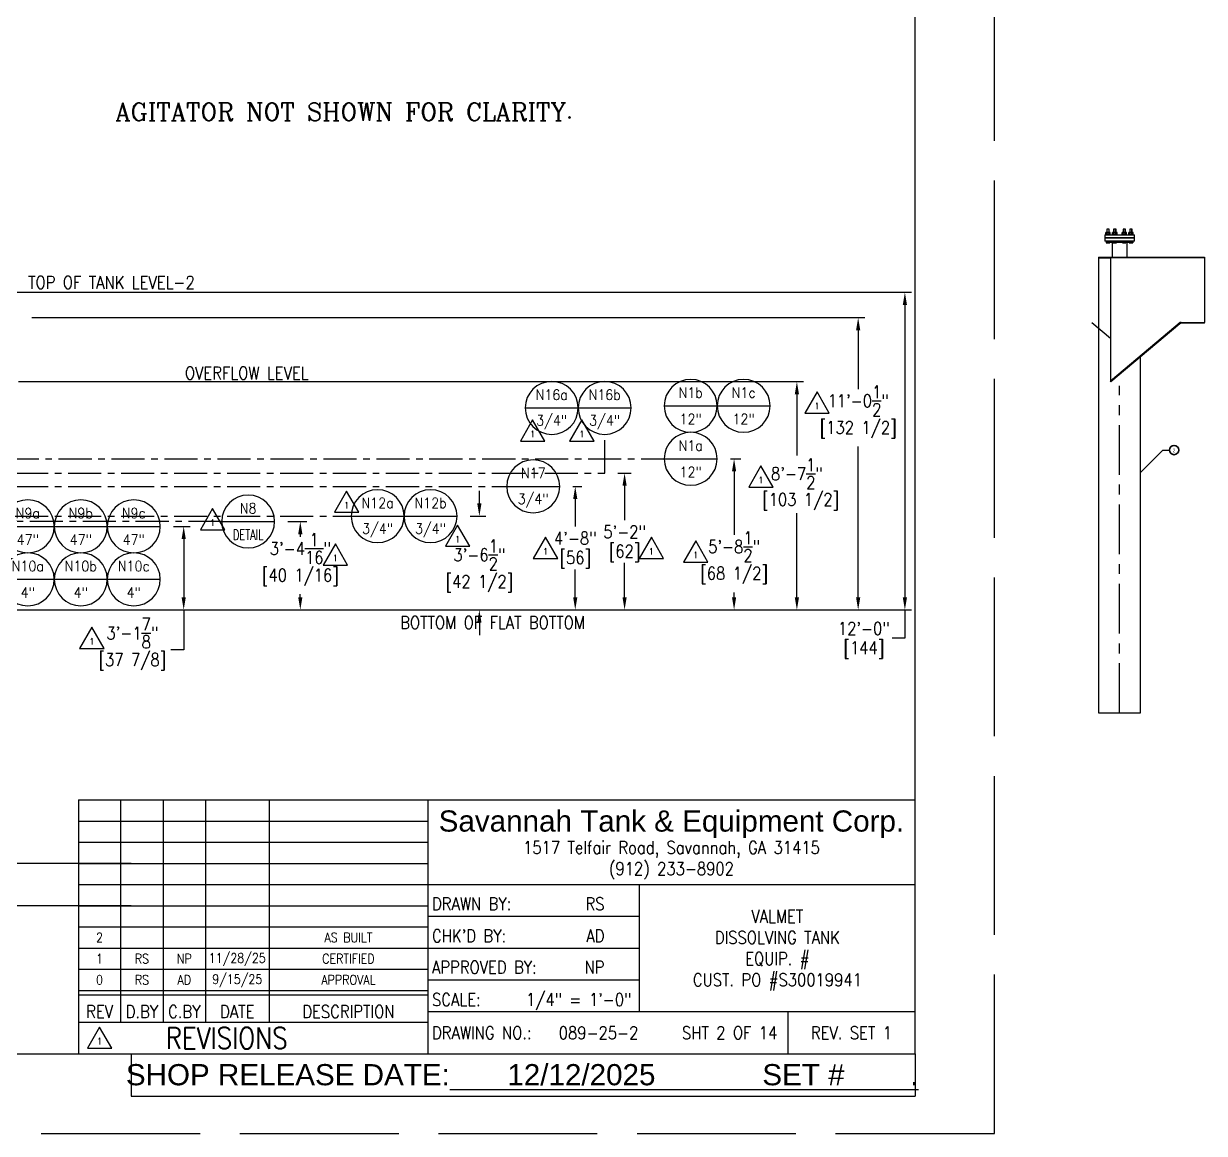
# Model space of a CAD drawing. Extents: x -1889 to 6398, y -470 to 1122.
# Drawn here: x 676 to 1211, y 36 to 539 of the extents above; entities that cross this region are included whole.
import ezdxf
from ezdxf.enums import TextEntityAlignment as Align

# ---------------------------------------------------------------- set-up
doc = ezdxf.new("R2010")
doc.units = 0
doc.header["$LTSCALE"] = 12
doc.header["$MEASUREMENT"] = 0
doc.header["$PDMODE"] = 33
doc.header["$PDSIZE"] = -0.5
doc.linetypes.add('AM_ISO02W050', pattern=[7.5, 6, -1.5])
doc.linetypes.add('CENTER', pattern=[2, 1.25, -0.25, 0.25, -0.25])
doc.layers.get('0').update_dxf_attribs({"linetype": 'CONTINUOUS'})
doc.layers.get('Defpoints').update_dxf_attribs({"linetype": 'CONTINUOUS'})
for name, color, linetype, lineweight in [('AM_0', 7, 'CONTINUOUS', 30), ('AM_5', 92, 'CONTINUOUS', 25), ('AM_6', 140, 'CONTINUOUS', 35), ('AM_7', 142, 'CENTER', 25)]:
    doc.layers.add(name, color=color, linetype=linetype, lineweight=lineweight)
for name, color, linetype in [('CENTER', 6, 'CENTER'), ('COVER', 3, 'CONTINUOUS'), ('DIM', 1, 'CONTINUOUS'), ('SHOP TAG', 11, 'CONTINUOUS'), ('TEXT', 4, 'CONTINUOUS')]:
    doc.layers.add(name, color=color, linetype=linetype)
doc.styles.add('ROMANC', font='romanc', dxfattribs={"height": 0.15})
doc.styles.add('ROMANS', font='ROMANS.shx', dxfattribs={"width": 0.85, "height": 5.76})
doc.styles.add('SLDTEXTSTYLE1', font='ISOCP', dxfattribs={"width": 0.96})
doc.styles.get("Standard").update_dxf_attribs({"font": 'sanss___.ttf'})
doc.dimstyles.new('SLDDIMSTYLE11', dxfattribs={"dimtxt": 0.18, "dimasz": 1.56, "dimexe": 0, "dimexo": 0.0625, "dimgap": 0, "dimtad": 0, "dimtih": 1, "dimtoh": 1, "dimdec": 0, "dimrnd": 1e-09, "dimzin": 0, "dimdsep": 46, "dimlunit": 5, "dimtxsty": 'Standard', "dimsah": 1, "dimcen": 0.09, "dimadec": 0, "dimazin": 0, "dimtfac": 1.56, "dimtdec": 0, "dimtofl": 0, "dimtmove": 0, "dimatfit": 3, "dimfxl": 1, "dimfrac": 2, "dimtolj": 1, "dimtzin": 0, "dimarcsym": 0})
doc.dimstyles.get("Standard").update_dxf_attribs({"dimtxt": 0.18, "dimasz": 0.18, "dimexe": 0.18, "dimexo": 0.0625, "dimgap": 0.09, "dimtad": 0, "dimtih": 1, "dimtoh": 1, "dimdec": 4, "dimzin": 0, "dimdsep": 46, "dimtxsty": 'Standard', "dimcen": 0.09, "dimadec": 0, "dimazin": 0, "dimtfac": 1, "dimtdec": 4, "dimtofl": 0, "dimtmove": 0, "dimatfit": 3, "dimfxl": 1, "dimtolj": 1, "dimtzin": 0, "dimarcsym": 0})

# ---------------------------------------------------------------- blocks, each defined once
blk = doc.blocks.new('*D195')
at = {"layer": 'Defpoints', "color": 0, "transparency": 16777216}
for p in [(667.65, 376.8), (1026.46, 376.8), (511.93, 273.3)]:
    blk.add_point(p, dxfattribs=at)
at = {"layer": 'DIM', "color": 0, "lineweight": -2, "transparency": 16777216}
for p, q in [((673.65, 376.8), (1029.46, 376.8)), ((1026.46, 371.04), (1026.46, 343.27)), ((1026.46, 279.06), (1026.46, 317.21)), ((517.93, 273.3), (1029.46, 273.3))]:
    blk.add_line(p, q, dxfattribs=at)
at = {"layer": 'DIM', "color": 0, "transparency": 16777216}
for points in [[(1025.5, 371.04), (1027.42, 371.04), (1026.46, 376.8)], [(1025.5, 279.06), (1027.42, 279.06), (1026.46, 273.3)]]:
    blk.add_solid(points, dxfattribs=at)
at = {"layer": 'DIM', "color": 0, "transparency": 16777216, "insert": (1026.46, 330.24), "char_height": 5.76, "attachment_point": 5, "style": 'ROMANS'}
blk.add_mtext('\\A1;8\'-7{\\H1x;\\S1/2;}"\\P [103 1/2]', dxfattribs=at)
blk = doc.blocks.new('*D196')
at = {"layer": 'Defpoints', "color": 0, "transparency": 16777216}
for p in [(737.92, 311.16), (511.93, 273.3), (748.56, 273.3)]:
    blk.add_point(p, dxfattribs=at)
at = {"layer": 'DIM', "color": 0, "lineweight": -2, "transparency": 16777216}
for p, q in [((743.92, 311.16), (751.56, 311.16)), ((748.56, 305.4), (748.56, 279.06)), ((517.93, 273.3), (751.56, 273.3)), ((748.56, 273.3), (748.56, 255.13)), ((748.56, 255.13), (742.8, 255.13))]:
    blk.add_line(p, q, dxfattribs=at)
at = {"layer": 'DIM', "color": 0, "transparency": 16777216}
for points in [[(747.6, 305.4), (749.52, 305.4), (748.56, 311.16)], [(747.6, 279.06), (749.52, 279.06), (748.56, 273.3)]]:
    blk.add_solid(points, dxfattribs=at)
at = {"layer": 'DIM', "color": 0, "transparency": 16777216, "char_height": 5.76, "attachment_point": 5, "style": 'ROMANS'}
for s, insert in [('\\A1;3\'-1{\\H1x;\\S7/8;}"', (725.29, 262.81)), ('\\A1;[37 7/8]', (725.29, 249.78))]:
    blk.add_mtext(s, dxfattribs=dict(at, insert=insert))
blk = doc.blocks.new('*D197')
at = {"layer": 'Defpoints', "color": 0, "transparency": 16777216}
for p in [(872.44, 315.8), (511.93, 273.3), (882.56, 273.3)]:
    blk.add_point(p, dxfattribs=at)
at = {"layer": 'DIM', "color": 0, "lineweight": -2, "transparency": 16777216}
for p, q in [((882.56, 321.56), (882.56, 327.32)), ((878.44, 315.8), (885.56, 315.8)), ((517.93, 273.3), (885.56, 273.3)), ((882.56, 267.54), (882.56, 261.78))]:
    blk.add_line(p, q, dxfattribs=at)
at = {"layer": 'DIM', "color": 0, "transparency": 16777216}
for points in [[(881.6, 321.56), (883.52, 321.56), (882.56, 315.8)], [(881.6, 267.54), (883.52, 267.54), (882.56, 273.3)]]:
    blk.add_solid(points, dxfattribs=at)
at = {"layer": 'DIM', "color": 0, "transparency": 16777216, "char_height": 5.76, "attachment_point": 5, "style": 'ROMANS'}
for s, insert in [('\\A1;3\'-6{\\H1x;\\S1/2;}"', (882.56, 298.23)), ('\\A1;[42 1/2]', (882.56, 285.2))]:
    blk.add_mtext(s, dxfattribs=dict(at, insert=insert))
blk = doc.blocks.new('*D198')
at = {"layer": 'Defpoints', "color": 0, "transparency": 16777216}
for p in [(918.96, 329.3), (926.01, 329.3), (511.93, 273.3)]:
    blk.add_point(p, dxfattribs=at)
at = {"layer": 'DIM', "color": 0, "lineweight": -2, "transparency": 16777216}
for p, q in [((924.96, 329.3), (929.01, 329.3)), ((926.01, 323.54), (926.01, 311.13)), ((926.01, 279.06), (926.01, 291.65)), ((517.93, 273.3), (929.01, 273.3))]:
    blk.add_line(p, q, dxfattribs=at)
at = {"layer": 'DIM', "color": 0, "transparency": 16777216}
for points in [[(925.05, 323.54), (926.97, 323.54), (926.01, 329.3)], [(925.05, 279.06), (926.97, 279.06), (926.01, 273.3)]]:
    blk.add_solid(points, dxfattribs=at)
at = {"layer": 'DIM', "color": 0, "transparency": 16777216, "char_height": 5.76, "attachment_point": 5, "style": 'ROMANS'}
for s, insert in [('\\A1;4\'-8"', (926.01, 305.78)), ('\\A1;[56]', (926.01, 296.04))]:
    blk.add_mtext(s, dxfattribs=dict(at, insert=insert))
blk = doc.blocks.new('*D199')
at = {"layer": 'Defpoints', "color": 0, "transparency": 16777216}
for p in [(990.32, 341.8), (511.93, 273.3), (997.99, 273.3)]:
    blk.add_point(p, dxfattribs=at)
at = {"layer": 'DIM', "color": 0, "lineweight": -2, "transparency": 16777216}
for p, q in [((996.32, 341.8), (1000.99, 341.8)), ((997.99, 336.04), (997.99, 307.31)), ((997.99, 279.06), (997.99, 281.25)), ((517.93, 273.3), (1000.99, 273.3))]:
    blk.add_line(p, q, dxfattribs=at)
at = {"layer": 'DIM', "color": 0, "transparency": 16777216}
for points in [[(997.03, 336.04), (998.95, 336.04), (997.99, 341.8)], [(997.03, 279.06), (998.95, 279.06), (997.99, 273.3)]]:
    blk.add_solid(points, dxfattribs=at)
at = {"layer": 'DIM', "color": 0, "transparency": 16777216, "char_height": 5.76, "attachment_point": 5, "style": 'ROMANS'}
for s, insert in [('\\A1;5\'-8{\\H1x;\\S1/2;}"', (997.99, 301.96)), ('\\A1;[68 1/2]', (997.99, 288.93))]:
    blk.add_mtext(s, dxfattribs=dict(at, insert=insert))
blk = doc.blocks.new('*D201')
at = {"layer": 'Defpoints', "color": 0, "transparency": 16777216}
for p in [(673.78, 405.8), (511.93, 273.3), (1054.23, 273.3)]:
    blk.add_point(p, dxfattribs=at)
at = {"layer": 'DIM', "color": 0, "lineweight": -2, "transparency": 16777216}
for p, q in [((679.78, 405.8), (1057.23, 405.8)), ((1054.23, 400.04), (1054.23, 373.4)), ((1054.23, 279.06), (1054.23, 347.35)), ((517.93, 273.3), (1057.23, 273.3))]:
    blk.add_line(p, q, dxfattribs=at)
at = {"layer": 'DIM', "color": 0, "transparency": 16777216}
for points in [[(1053.27, 400.04), (1055.19, 400.04), (1054.23, 405.8)], [(1053.27, 279.06), (1055.19, 279.06), (1054.23, 273.3)]]:
    blk.add_solid(points, dxfattribs=at)
at = {"layer": 'DIM', "color": 0, "transparency": 16777216, "char_height": 5.76, "attachment_point": 5, "style": 'ROMANS'}
for s, insert in [('\\A1;11\'-0{\\H1x;\\S1/2;}"', (1054.23, 368.06)), ('\\A1;[132 1/2]', (1054.23, 355.03))]:
    blk.add_mtext(s, dxfattribs=dict(at, insert=insert))
blk = doc.blocks.new('Nozzle Callout')
blk.add_line((0.25, 0), (-0.25, 0))
blk.add_circle((0, 0), 0.25)
at = {"style": 'ROMANS', "width": 0.9}
for tag, p in [('NZ-ID', (0, 0.125)), ('NZ-SZ', (0, -0.125))]:
    blk.add_attdef(tag, text='', height=0.0975, dxfattribs=at).set_placement(p, align=Align.MIDDLE)
blk = doc.blocks.new('*D205')
at = {"layer": 'Defpoints', "color": 0, "transparency": 16777216}
for p in [(504.93, 417.3), (1075.4, 417.3), (511.93, 273.3)]:
    blk.add_point(p, dxfattribs=at)
at = {"layer": 'DIM', "color": 0, "lineweight": -2, "transparency": 16777216}
for p, q in [((510.93, 417.3), (1078.4, 417.3)), ((1075.4, 411.54), (1075.4, 279.06)), ((517.93, 273.3), (1078.4, 273.3)), ((1075.4, 273.3), (1075.4, 260.5)), ((1075.4, 260.5), (1069.64, 260.5))]:
    blk.add_line(p, q, dxfattribs=at)
at = {"layer": 'DIM', "color": 0, "transparency": 16777216}
for points in [[(1074.44, 411.54), (1076.36, 411.54), (1075.4, 417.3)], [(1074.44, 279.06), (1076.36, 279.06), (1075.4, 273.3)]]:
    blk.add_solid(points, dxfattribs=at)
at = {"layer": 'DIM', "color": 0, "transparency": 16777216, "char_height": 5.76, "attachment_point": 5, "style": 'ROMANS'}
for s, insert in [('\\A1;12\'-0"', (1056.79, 264.89)), ('\\A1;[144]', (1056.79, 255.15))]:
    blk.add_mtext(s, dxfattribs=dict(at, insert=insert))
blk = doc.blocks.new('*D237')
at = {"layer": 'Defpoints', "color": 0, "transparency": 16777216}
for p in [(789.78, 313.36), (384.93, 273.3), (801.41, 273.3)]:
    blk.add_point(p, dxfattribs=at)
at = {"layer": 'DIM', "color": 0, "lineweight": -2, "transparency": 16777216}
for p, q in [((795.78, 313.36), (804.41, 313.36)), ((801.41, 307.6), (801.41, 306.45)), ((801.41, 279.06), (801.41, 280.39)), ((390.93, 273.3), (804.41, 273.3))]:
    blk.add_line(p, q, dxfattribs=at)
at = {"layer": 'DIM', "color": 0, "transparency": 16777216}
for points in [[(800.45, 307.6), (802.37, 307.6), (801.41, 313.36)], [(800.45, 279.06), (802.37, 279.06), (801.41, 273.3)]]:
    blk.add_solid(points, dxfattribs=at)
at = {"layer": 'DIM', "color": 0, "transparency": 16777216, "char_height": 5.76, "attachment_point": 5, "style": 'ROMANS'}
for s, insert in [('\\A1;3\'-4{\\H1x;\\S1/16;}"', (801.41, 301.1)), ('\\A1;[40 1/16]', (801.41, 288.07))]:
    blk.add_mtext(s, dxfattribs=dict(at, insert=insert))
blk = doc.blocks.new('SW_NOTE_0_30')
at = {"layer": 'AM_6', "color": 0}
blk.add_circle((2.11, 0), 2.11, dxfattribs=at)
at = {"layer": 'AM_6', "color": 0, "insert": (2.11, 0.66), "char_height": 1.63, "attachment_point": 2, "style": 'SLDTEXTSTYLE1'}
blk.add_mtext('2', dxfattribs=at)
blk = doc.blocks.new('*D291')
at = {"layer": 'Defpoints', "color": 0, "transparency": 16777216}
for p in [(939.34, 335.3), (511.93, 273.3), (948.37, 273.3)]:
    blk.add_point(p, dxfattribs=at)
at = {"layer": 'DIM', "color": 0, "lineweight": -2, "transparency": 16777216}
for p, q in [((945.34, 335.3), (951.37, 335.3)), ((948.37, 329.54), (948.37, 314.03)), ((948.37, 279.06), (948.37, 294.56)), ((517.93, 273.3), (951.37, 273.3))]:
    blk.add_line(p, q, dxfattribs=at)
at = {"layer": 'DIM', "color": 0, "transparency": 16777216}
for points in [[(947.41, 329.54), (949.33, 329.54), (948.37, 335.3)], [(947.41, 279.06), (949.33, 279.06), (948.37, 273.3)]]:
    blk.add_solid(points, dxfattribs=at)
at = {"layer": 'DIM', "color": 0, "transparency": 16777216, "char_height": 5.76, "attachment_point": 5, "style": 'ROMANS'}
for s, insert in [('\\A1;5\'-2"', (948.37, 308.68)), ('\\A1;[62]', (948.37, 298.95))]:
    blk.add_mtext(s, dxfattribs=dict(at, insert=insert))
blk = doc.blocks.new('A$C5f23b66c')
at = {"layer": 'AM_0'}
for p, q in [((5.75, 216.75), (5.75, 215.43)), ((5.75, 216.75), (6.22, 216.75)), ((5.75, 215.43), (6.22, 215.43)), ((5.75, 215.34), (5.75, 215.25)), ((19.25, 215.34), (5.75, 215.34)), ((19.25, 215.25), (5.75, 215.25)), ((5.75, 215.15), (5.75, 213.84)), ((19.25, 215.15), (5.75, 215.15)), ((6.22, 216.75), (19.25, 216.75)), ((6.22, 215.43), (19.25, 215.43)), ((6.28, 216.89), (6.28, 216.75)), ((6.28, 216.89), (8.25, 216.89)), ((6.47, 217.84), (6.35, 217.75)), ((6.35, 216.91), (6.35, 217.75)), ((6.35, 216.91), (6.58, 216.91)), ((6.47, 217.84), (6.58, 217.84)), ((6.47, 216.91), (6.47, 216.89)), ((6.58, 217.84), (7.27, 217.84)), ((6.58, 216.91), (6.81, 216.91)), ((6.88, 219.32), (6.8, 219.24)), ((6.8, 219.24), (6.8, 217.84)), ((7.74, 219.24), (6.8, 219.24)), ((6.8, 215.43), (6.8, 215.34)), ((6.8, 215.25), (6.8, 215.15)), ((6.81, 216.91), (6.81, 217.75)), ((7.27, 216.91), (6.81, 216.91)), ((7.65, 219.32), (6.88, 219.32)), ((7.27, 217.84), (7.96, 217.84)), ((7.73, 216.91), (7.27, 216.91)), ((7.74, 219.24), (7.65, 219.32)), ((7.73, 219.32), (7.65, 219.32)), ((7.81, 219.24), (7.73, 219.32)), ((7.73, 216.91), (7.73, 217.75)), ((7.73, 216.91), (7.96, 216.91)), ((7.74, 217.84), (7.74, 219.24)), ((7.81, 219.24), (7.74, 219.24)), ((7.74, 215.34), (7.74, 215.43)), ((7.74, 215.15), (7.74, 215.25)), ((7.81, 217.84), (7.81, 219.24)), ((7.81, 215.34), (7.81, 215.43)), ((7.81, 215.15), (7.81, 215.25)), ((7.86, 215.43), (7.86, 215.34)), ((7.86, 215.25), (7.86, 215.15)), ((7.96, 217.84), (8.06, 217.84)), ((7.96, 216.91), (8.19, 216.91)), ((8.19, 217.75), (8.06, 217.84)), ((8.06, 217.84), (8.14, 217.84)), ((8.06, 216.89), (8.06, 216.91)), ((8.26, 217.75), (8.14, 217.84)), ((8.14, 216.89), (8.14, 216.91)), ((8.19, 216.91), (8.19, 217.75)), ((8.19, 216.91), (8.26, 216.91)), ((8.25, 216.75), (8.25, 216.89)), ((8.25, 216.89), (8.33, 216.89)), ((8.26, 216.91), (8.26, 217.75)), ((8.33, 216.75), (8.33, 216.89)), ((9.27, 216.89), (9.27, 216.75)), ((9.27, 216.89), (11.24, 216.89)), ((9.46, 217.84), (9.34, 217.75)), ((9.34, 216.91), (9.34, 217.75)), ((9.34, 216.91), (9.57, 216.91)), ((9.46, 217.84), (9.57, 217.84)), ((9.46, 216.91), (9.46, 216.89)), ((9.57, 217.84), (10.26, 217.84)), ((9.57, 216.91), (9.8, 216.91)), ((9.87, 219.32), (9.79, 219.24)), ((9.79, 219.24), (9.79, 217.84)), ((10.73, 219.24), (9.79, 219.24)), ((9.79, 215.43), (9.79, 215.34)), ((9.79, 215.25), (9.79, 215.15)), ((9.8, 216.91), (9.8, 217.75)), ((10.26, 216.91), (9.8, 216.91)), ((10.64, 219.32), (9.87, 219.32)), ((10.26, 217.84), (10.95, 217.84)), ((10.72, 216.91), (10.26, 216.91)), ((10.73, 219.24), (10.64, 219.32)), ((10.83, 219.32), (10.64, 219.32)), ((10.72, 216.91), (10.72, 217.75)), ((10.72, 216.91), (10.95, 216.91)), ((10.73, 217.84), (10.73, 219.24)), ((10.91, 219.24), (10.73, 219.24)), ((10.73, 215.34), (10.73, 215.43)), ((10.73, 215.15), (10.73, 215.25)), ((10.91, 219.24), (10.83, 219.32)), ((10.91, 217.84), (10.91, 219.24)), ((10.95, 217.84), (11.05, 217.84)), ((10.95, 216.91), (11.18, 216.91)), ((11.18, 217.75), (11.05, 217.84)), ((11.05, 217.84), (11.13, 217.84)), ((11.05, 216.89), (11.05, 216.91)), ((11.13, 217.84), (11.24, 217.84)), ((11.18, 216.91), (11.18, 217.75)), ((11.18, 216.91), (11.36, 216.91)), ((11.36, 217.75), (11.24, 217.84)), ((11.24, 216.89), (11.24, 216.91)), ((11.24, 216.75), (11.24, 216.89)), ((11.24, 216.89), (11.42, 216.89)), ((11.36, 216.91), (11.36, 217.75)), ((11.42, 216.75), (11.42, 216.89)), ((13.58, 216.89), (13.58, 216.75)), ((13.58, 216.89), (15.55, 216.89)), ((13.77, 217.84), (13.64, 217.75)), ((13.64, 216.91), (13.64, 217.75)), ((13.64, 216.91), (13.87, 216.91)), ((13.77, 217.84), (13.87, 217.84)), ((13.77, 216.91), (13.77, 216.89)), ((13.87, 217.84), (14.56, 217.84)), ((13.87, 216.91), (14.1, 216.91)), ((14.17, 219.32), (14.09, 219.24)), ((14.09, 219.24), (14.09, 217.84)), ((15.03, 219.24), (14.09, 219.24)), ((14.09, 215.43), (14.09, 215.34)), ((14.09, 215.25), (14.09, 215.15)), ((14.1, 216.91), (14.1, 217.75)), ((14.56, 216.91), (14.1, 216.91)), ((14.95, 219.32), (14.17, 219.32)), ((14.56, 217.84), (15.25, 217.84)), ((15.02, 216.91), (14.56, 216.91)), ((15.03, 219.24), (14.95, 219.32)), ((15.13, 219.32), (14.95, 219.32)), ((15.02, 216.91), (15.02, 217.75)), ((15.02, 216.91), (15.25, 216.91)), ((15.03, 217.84), (15.03, 219.24)), ((15.21, 219.24), (15.03, 219.24)), ((15.03, 215.34), (15.03, 215.43)), ((15.03, 215.15), (15.03, 215.25)), ((15.21, 219.24), (15.13, 219.32)), ((15.21, 217.84), (15.21, 219.24)), ((15.25, 217.84), (15.36, 217.84)), ((15.25, 216.91), (15.48, 216.91)), ((15.48, 217.75), (15.36, 217.84)), ((15.36, 217.84), (15.43, 217.84)), ((15.36, 216.89), (15.36, 216.91)), ((15.43, 217.84), (15.54, 217.84)), ((15.48, 216.91), (15.48, 217.75)), ((15.48, 216.91), (15.66, 216.91)), ((15.66, 217.75), (15.54, 217.84)), ((15.54, 216.89), (15.54, 216.91)), ((15.55, 216.75), (15.55, 216.89)), ((15.55, 216.89), (15.73, 216.89)), ((15.66, 216.91), (15.66, 217.75)), ((15.73, 216.75), (15.73, 216.89)), ((16.67, 216.89), (16.67, 216.75)), ((16.67, 216.89), (18.64, 216.89)), ((16.86, 217.84), (16.74, 217.75)), ((16.74, 216.91), (16.74, 217.75)), ((16.74, 216.91), (16.97, 216.91)), ((16.86, 217.84), (16.97, 217.84)), ((16.86, 216.91), (16.86, 216.89)), ((16.97, 217.84), (17.66, 217.84)), ((16.97, 216.91), (17.2, 216.91)), ((17.14, 215.34), (17.14, 215.43)), ((17.14, 215.15), (17.14, 215.25)), ((17.27, 219.32), (17.19, 219.24)), ((17.19, 219.24), (17.19, 217.84)), ((18.13, 219.24), (17.19, 219.24)), ((17.19, 215.43), (17.19, 215.34)), ((17.19, 215.25), (17.19, 215.15)), ((17.2, 216.91), (17.2, 217.75)), ((17.66, 216.91), (17.2, 216.91)), ((18.05, 219.32), (17.27, 219.32)), ((17.66, 217.84), (18.35, 217.84)), ((18.12, 216.91), (17.66, 216.91)), ((18.13, 219.24), (18.05, 219.32)), ((18.12, 219.32), (18.05, 219.32)), ((18.2, 219.24), (18.12, 219.32)), ((18.12, 216.91), (18.12, 217.75)), ((18.12, 216.91), (18.35, 216.91)), ((18.13, 217.84), (18.13, 219.24)), ((18.2, 219.24), (18.13, 219.24)), ((18.13, 215.34), (18.13, 215.43)), ((18.13, 215.15), (18.13, 215.25)), ((18.2, 217.84), (18.2, 219.24)), ((18.2, 215.34), (18.2, 215.43)), ((18.2, 215.15), (18.2, 215.25)), ((18.35, 217.84), (18.46, 217.84)), ((18.35, 216.91), (18.58, 216.91)), ((18.58, 217.75), (18.46, 217.84)), ((18.46, 217.84), (18.53, 217.84)), ((18.46, 216.89), (18.46, 216.91)), ((18.65, 217.75), (18.53, 217.84)), ((18.53, 216.89), (18.53, 216.91)), ((18.58, 216.91), (18.58, 217.75)), ((18.58, 216.91), (18.65, 216.91)), ((18.64, 216.75), (18.64, 216.89)), ((18.64, 216.89), (18.72, 216.89)), ((18.65, 216.91), (18.65, 217.75)), ((18.72, 216.75), (18.72, 216.89)), ((19.25, 215.43), (19.25, 216.75)), ((19.25, 215.25), (19.25, 215.34)), ((19.25, 213.84), (19.25, 215.15)), ((19.25, 213.84), (5.75, 213.84)), ((6.28, 213.84), (6.28, 213.7)), ((8.25, 213.7), (6.28, 213.7)), ((6.47, 213.7), (6.47, 213.1)), ((6.47, 213.1), (6.47, 213.03)), ((6.47, 213.03), (6.87, 213.03)), ((6.87, 213.03), (7.66, 213.03)), ((7.27, 213.7), (7.27, 213.1)), ((7.66, 213.03), (8.06, 213.03)), ((8.06, 213.7), (8.06, 213.1)), ((8.14, 213.1), (8.06, 213.08)), ((8.06, 213.03), (8.06, 213.1)), ((8.06, 213.03), (8.14, 213.03)), ((8.14, 213.7), (8.14, 213.1)), ((8.14, 213.03), (8.14, 213.1)), ((8.25, 213.7), (8.25, 213.84)), ((8.33, 213.7), (8.25, 213.7)), ((8.33, 213.7), (8.33, 213.84)), ((8.52, 213.84), (8.52, 213.28)), ((9.46, 213.28), (8.52, 213.28)), ((9.13, 213.28), (9.13, 206.62)), ((9.27, 213.84), (9.27, 213.7)), ((11.24, 213.7), (9.27, 213.7)), ((9.46, 213.7), (9.46, 213.1)), ((9.46, 213.1), (9.46, 213.03)), ((9.46, 213.03), (9.86, 213.03)), ((9.86, 213.03), (10.66, 213.03)), ((10.26, 213.7), (10.26, 213.1)), ((10.66, 213.03), (11.05, 213.03)), ((11.05, 213.7), (11.05, 213.1)), ((13.77, 213.28), (11.05, 213.28)), ((11.05, 213.03), (11.05, 213.1)), ((11.24, 213.7), (11.24, 213.84)), ((13.58, 213.84), (13.58, 213.7)), ((15.55, 213.7), (13.58, 213.7)), ((13.77, 213.7), (13.77, 213.1)), ((13.77, 213.1), (13.77, 213.03)), ((13.77, 213.03), (14.16, 213.03)), ((14.16, 213.03), (14.96, 213.03)), ((14.56, 213.7), (14.56, 213.1)), ((14.96, 213.03), (15.36, 213.03)), ((15.36, 213.7), (15.36, 213.1)), ((16.48, 213.28), (15.36, 213.28)), ((15.36, 213.03), (15.36, 213.1)), ((15.55, 213.7), (15.55, 213.84)), ((15.88, 206.62), (15.88, 213.28)), ((16.48, 213.28), (16.48, 213.84)), ((16.67, 213.84), (16.67, 213.7)), ((18.64, 213.7), (16.67, 213.7)), ((16.86, 213.7), (16.86, 213.1)), ((16.86, 213.1), (16.86, 213.03)), ((16.86, 213.03), (17.26, 213.03)), ((17.26, 213.03), (18.06, 213.03)), ((17.66, 213.7), (17.66, 213.1)), ((18.06, 213.03), (18.46, 213.03)), ((18.46, 213.7), (18.46, 213.1)), ((18.53, 213.1), (18.46, 213.08)), ((18.46, 213.03), (18.46, 213.1)), ((18.46, 213.03), (18.53, 213.03)), ((18.53, 213.7), (18.53, 213.1)), ((18.53, 213.03), (18.53, 213.1)), ((18.64, 213.7), (18.64, 213.84)), ((18.72, 213.7), (18.64, 213.7)), ((18.72, 213.7), (18.72, 213.84)), ((2.94, 206.62), (2.94, 206.25)), ((2.94, 206.62), (8.48, 206.62)), ((2.94, 206.25), (2.94, 0)), ((2.94, 206.25), (8.32, 206.25)), ((8.32, 206.25), (8.32, 150.47)), ((41.61, 206.25), (8.32, 206.25)), ((8.48, 206.62), (41.94, 206.62)), ((42.12, 206.25), (41.61, 206.25)), ((41.94, 206.62), (41.94, 206.25)), ((41.94, 206.62), (50.94, 206.62)), ((50.94, 206.25), (42.12, 206.25)), ((50.94, 206.62), (50.94, 206.25)), ((50.94, 206.25), (50.94, 177)), ((39.94, 177), (8.32, 150.47)), ((39.86, 176.43), (39.66, 176.67)), ((39.94, 177), (41.61, 177)), ((40.1, 177), (40.02, 176.94)), ((40.4, 176.62), (40.4, 177)), ((41.77, 176.62), (40.4, 176.62)), ((41.61, 177), (42.12, 177)), ((42.12, 176.62), (41.77, 176.62)), ((42.12, 177), (50.94, 177)), ((50.94, 176.62), (42.12, 176.62)), ((50.94, 176.62), (50.94, 177)), ((39.86, 176.43), (8.48, 150.09)), ((22.06, 0), (22.06, 161.49)), ((8.34, 150.47), (8.24, 150.38)), ((8.48, 150.09), (8.24, 150.38)), ((8.32, 150.47), (8.44, 150.47)), ((2.94, 0), (22.06, 0))]:
    blk.add_line(p, q, dxfattribs=at)
at = {"layer": 'AM_0', "flags": 128}
for points in [[(6.81, 217.75), (6.7, 217.81), (6.58, 217.84)], [(8.19, 217.75), (8.08, 217.81), (7.96, 217.84)], [(8.26, 217.75), (8.15, 217.81), (8.08, 217.83)], [(9.8, 217.75), (9.69, 217.81), (9.57, 217.84)], [(11.18, 217.75), (11.07, 217.81), (10.95, 217.84)], [(11.13, 217.84), (11.1, 217.83), (11.07, 217.82)], [(11.36, 217.75), (11.25, 217.81), (11.13, 217.84)], [(14.1, 217.75), (13.99, 217.81), (13.87, 217.84)], [(15.48, 217.75), (15.37, 217.81), (15.25, 217.84)], [(15.43, 217.84), (15.41, 217.83), (15.37, 217.82)], [(15.66, 217.75), (15.55, 217.81), (15.43, 217.84)], [(17.2, 217.75), (17.09, 217.81), (16.97, 217.84)], [(18.58, 217.75), (18.47, 217.81), (18.35, 217.84)], [(18.65, 217.75), (18.54, 217.81), (18.47, 217.83)], [(7.27, 213.1), (7.07, 213.05), (6.87, 213.03)], [(8.06, 213.1), (7.87, 213.05), (7.66, 213.03)], [(10.26, 213.1), (10.06, 213.05), (9.86, 213.03)], [(11.05, 213.1), (10.86, 213.05), (10.66, 213.03)], [(14.56, 213.1), (14.37, 213.05), (14.16, 213.03)], [(15.36, 213.1), (15.16, 213.05), (14.96, 213.03)], [(17.66, 213.1), (17.46, 213.05), (17.26, 213.03)], [(18.46, 213.1), (18.26, 213.05), (18.06, 213.03)]]:
    blk.add_lwpolyline(points, dxfattribs=at)
at = {"layer": 'AM_0'}
for centre, radius, start, end in [((6.59, 217.46), 0.377, 92.0774, 130.2667), ((7.29, 216.47), 1.36, 91.0562, 110.8639), ((7.25, 216.52), 1.32, 68.8195, 89.2604), ((7.97, 217.46), 0.377, 92.0774, 130.2667), ((9.58, 217.46), 0.377, 92.0774, 130.2667), ((10.28, 216.47), 1.36, 91.0562, 110.8639), ((10.24, 216.52), 1.32, 68.8195, 89.2604), ((10.96, 217.46), 0.377, 92.0774, 130.2667), ((13.89, 217.46), 0.377, 92.0774, 130.2667), ((14.59, 216.47), 1.36, 91.0562, 110.8639), ((14.54, 216.52), 1.32, 68.8195, 89.2604), ((15.27, 217.46), 0.377, 92.0774, 130.2667), ((16.98, 217.46), 0.377, 92.0774, 130.2667), ((17.68, 216.47), 1.36, 91.0562, 110.8639), ((17.64, 216.52), 1.32, 68.8195, 89.2604), ((18.36, 217.46), 0.377, 92.0774, 130.2667), ((6.88, 214.24), 1.21, 250.2272, 269.5166), ((7.68, 214.24), 1.21, 250.2272, 269.5166), ((9.87, 214.24), 1.21, 250.2272, 269.5166), ((10.67, 214.24), 1.21, 250.2272, 269.5166), ((14.17, 214.24), 1.21, 250.2272, 269.5166), ((14.97, 214.24), 1.21, 250.2272, 269.5166), ((17.27, 214.24), 1.21, 250.2272, 269.5166), ((18.07, 214.24), 1.21, 250.2272, 269.5166), ((40.4, 175.78), 0.844, 90, 130), ((40.4, 175.78), 1.22, 90, 110.0534)]:
    blk.add_arc(centre, radius, start, end, dxfattribs=at)
at = {"layer": 'AM_7', "ltscale": 1.5}
blk.add_line((12.5, 0), (12.5, 148.34), dxfattribs=at)
at = {"layer": 'AM_6'}
blk.add_blockref('SW_NOTE_0_30', (35.09, 119.18), dxfattribs=at)
at = {"layer": 'AM_5'}
blk.add_leader([(8.32, 169.75), (0, 176.86)], dimstyle='SLDDIMSTYLE11', dxfattribs=at)
at = {"layer": 'AM_6'}
blk.add_leader([(22.06, 108.98), (32.14, 119.18), (35.09, 119.18)], dimstyle='SLDDIMSTYLE11', dxfattribs=at)

msp = doc.modelspace()

# ---------------------------------------------------------------- linework, layer by layer
for p, q in [((1080, 72), (1080, 888)), ((700.83486, 187.2), (1080, 187.2)), ((700.83486, 187.2), (700.83486, 72)), ((720.03486, 86.4), (720.03486, 187.2)), ((739.23486, 187.2), (739.23486, 86.4)), ((758.43486, 187.2), (758.43486, 86.4)), ((787.23486, 187.2), (787.23486, 86.4)), ((859.2, 187.2), (859.2, 72)), ((700.83486, 177.6), (859.2, 177.6)), ((700.83486, 168), (859.2, 168)), ((724.8, 158.4), (-24, 158.4)), ((700.83486, 158.4), (859.2, 158.4)), ((700.83486, 148.8), (1080, 148.8)), ((955.2, 91.2), (955.2, 148.8)), ((724.8, 139.2), (262.08, 139.2)), ((700.83486, 139.2), (859.2, 139.2)), ((859.2, 134.4), (955.2, 134.4)), ((700.83486, 129.6), (859.2, 129.6)), ((700.83486, 120), (955.2, 120)), ((700.83486, 110.4), (859.2, 110.4)), ((859.2, 105.6), (955.2, 105.6)), ((700.83486, 100.8), (859.2, 100.8)), ((700.83486, 98.88), (859.2, 98.88)), ((859.2, 91.2), (1080, 91.2)), ((1022.4, 91.2), (1022.4, 72)), ((700.83486, 86.4), (859.2, 86.4)), ((-24, 72), (1080, 72))]:
    msp.add_line(p, q)
at = {"layer": 'CENTER'}
for p, q in [((939.34266, 335.29539), (939.34266, 352.8476)), ((499.8668, 341.79539), (966.32452, 341.79539)), ((504.20905, 335.29539), (939.34266, 335.29539)), ((504.20905, 329.29539), (894.96289, 329.29539)), ((504.20905, 315.79539), (824.44413, 315.79539)), ((765.77521, 313.35789), (339.10816, 313.35789))]:
    msp.add_line(p, q, dxfattribs=at)
at = {"layer": 'Defpoints', "linetype": 'AM_ISO02W050'}
for p, q in [((1116, 36), (1116, 900)), ((-36, 36), (1116, 36))]:
    msp.add_line(p, q, dxfattribs=at)
at = {"layer": 'SHOP TAG'}
for p, q in [((724.8, 72), (724.8, 52.8)), ((1080, 72), (1080, 52.8)), ((724.8, 52.8), (1080, 52.8))]:
    msp.add_line(p, q, dxfattribs=at)
at = {"layer": 'TEXT'}
for p, q in [((1035.5713, 372.14467), (1030.02874, 362.54467)), ((1041.11386, 362.54467), (1035.5713, 372.14467)), ((906.70299, 359.42422), (901.16043, 349.82422)), ((912.24556, 349.82422), (906.70299, 359.42422)), ((928.98632, 359.42422), (923.44376, 349.82422)), ((934.52888, 349.82422), (928.98632, 359.42422)), ((1030.02874, 362.54467), (1041.11386, 362.54467)), ((901.16043, 349.82422), (912.24556, 349.82422)), ((923.44376, 349.82422), (934.52888, 349.82422)), ((1010.15373, 338.54288), (1004.61117, 328.94288)), ((1015.6963, 328.94288), (1010.15373, 338.54288)), ((822.40698, 327.12899), (816.86442, 317.52899)), ((827.94954, 317.52899), (822.40698, 327.12899)), ((1004.61117, 328.94288), (1015.6963, 328.94288)), ((761.64378, 319.21672), (756.10121, 309.61672)), ((767.18634, 309.61672), (761.64378, 319.21672)), ((816.86442, 317.52899), (827.94954, 317.52899)), ((872.70863, 311.75329), (867.16607, 302.15329)), ((878.25119, 302.15329), (872.70863, 311.75329)), ((756.10121, 309.61672), (767.18634, 309.61672)), ((912.54923, 306.19707), (907.00667, 296.59707)), ((918.09179, 296.59707), (912.54923, 306.19707)), ((960.51138, 306.19707), (954.96881, 296.59707)), ((966.05394, 296.59707), (960.51138, 306.19707)), ((817.30751, 303.24115), (811.76495, 293.64115)), ((822.85007, 293.64115), (817.30751, 303.24115)), ((867.16607, 302.15329), (878.25119, 302.15329)), ((980.6077, 304.60986), (975.06513, 295.00986)), ((986.15026, 295.00986), (980.6077, 304.60986)), ((907.00667, 296.59707), (918.09179, 296.59707)), ((954.96881, 296.59707), (966.05394, 296.59707)), ((975.06513, 295.00986), (986.15026, 295.00986)), ((811.76495, 293.64115), (822.85007, 293.64115)), ((706.92583, 265.41283), (701.38327, 255.81283)), ((712.46839, 255.81283), (706.92583, 265.41283)), ((701.38327, 255.81283), (712.46839, 255.81283)), ((710.43486, 84.20148), (704.8923, 74.60148)), ((715.97742, 74.60148), (710.43486, 84.20148)), ((704.8923, 74.60148), (715.97742, 74.60148))]:
    msp.add_line(p, q, dxfattribs=at)

# ---------------------------------------------------------------- block references
at = {"layer": 'COVER'}
msp.add_blockref('A$C5f23b66c', (1160.19286, 226.58857), dxfattribs=at)
at = {"layer": 'DIM'}
ref = msp.add_blockref('Nozzle Callout', (915.34266, 364.8476), dxfattribs=dict(at, xscale=-48, yscale=48, zscale=48))
ref.add_attrib('NZ-ID', 'N16a', dxfattribs={"layer": '0', "height": 4.68, "style": 'ROMANS', "width": 0.9}).set_placement((915.34266, 370.8476), align=Align.MIDDLE)
ref.add_attrib('NZ-SZ', '3/4"', dxfattribs={"layer": '0', "height": 4.68, "style": 'ROMANS', "width": 0.9}).set_placement((915.34266, 358.8476), align=Align.MIDDLE)
ref = msp.add_blockref('Nozzle Callout', (939.34266, 364.8476), dxfattribs=dict(at, xscale=-48, yscale=48, zscale=48))
ref.add_attrib('NZ-ID', 'N16b', dxfattribs={"layer": '0', "height": 4.68, "style": 'ROMANS', "width": 0.9}).set_placement((939.34266, 370.8476), align=Align.MIDDLE)
ref.add_attrib('NZ-SZ', '3/4"', dxfattribs={"layer": '0', "height": 4.68, "style": 'ROMANS', "width": 0.9}).set_placement((939.34266, 358.8476), align=Align.MIDDLE)
ref = msp.add_blockref('Nozzle Callout', (978.32452, 365.79539), dxfattribs=dict(at, xscale=-48, yscale=48, zscale=48))
ref.add_attrib('NZ-ID', 'N1b', dxfattribs={"layer": '0', "height": 4.68, "style": 'ROMANS', "width": 0.9}).set_placement((978.32452, 371.79539), align=Align.MIDDLE)
ref.add_attrib('NZ-SZ', '12"', dxfattribs={"layer": '0', "height": 4.68, "style": 'ROMANS', "width": 0.9}).set_placement((978.32452, 359.79539), align=Align.MIDDLE)
ref = msp.add_blockref('Nozzle Callout', (1002.32452, 365.79539), dxfattribs=dict(at, xscale=-48, yscale=48, zscale=48))
ref.add_attrib('NZ-ID', 'N1c', dxfattribs={"layer": '0', "height": 4.68, "style": 'ROMANS', "width": 0.9}).set_placement((1002.32452, 371.79539), align=Align.MIDDLE)
ref.add_attrib('NZ-SZ', '12"', dxfattribs={"layer": '0', "height": 4.68, "style": 'ROMANS', "width": 0.9}).set_placement((1002.32452, 359.79539), align=Align.MIDDLE)
ref = msp.add_blockref('Nozzle Callout', (978.32452, 341.79539), dxfattribs=dict(at, xscale=-48, yscale=48, zscale=48))
ref.add_attrib('NZ-ID', 'N1a', dxfattribs={"layer": '0', "height": 4.68, "style": 'ROMANS', "width": 0.9}).set_placement((978.32452, 347.79539), align=Align.MIDDLE)
ref.add_attrib('NZ-SZ', '12"', dxfattribs={"layer": '0', "height": 4.68, "style": 'ROMANS', "width": 0.9}).set_placement((978.32452, 335.79539), align=Align.MIDDLE)
ref = msp.add_blockref('Nozzle Callout', (906.96289, 329.29539), dxfattribs=dict(at, xscale=-48, yscale=48, zscale=48))
ref.add_attrib('NZ-ID', 'N17', dxfattribs={"layer": '0', "height": 4.68, "style": 'ROMANS', "width": 0.9}).set_placement((906.96289, 335.29539), align=Align.MIDDLE)
ref.add_attrib('NZ-SZ', '3/4"', dxfattribs={"layer": '0', "height": 4.68, "style": 'ROMANS', "width": 0.9}).set_placement((906.96289, 323.29539), align=Align.MIDDLE)
ref = msp.add_blockref('Nozzle Callout', (836.44413, 315.79539), dxfattribs=dict(at, xscale=-48, yscale=48, zscale=48))
ref.add_attrib('NZ-ID', 'N12a', dxfattribs={"layer": '0', "height": 4.68, "style": 'ROMANS', "width": 0.9}).set_placement((836.44413, 321.79539), align=Align.MIDDLE)
ref.add_attrib('NZ-SZ', '3/4"', dxfattribs={"layer": '0', "height": 4.68, "style": 'ROMANS', "width": 0.9}).set_placement((836.44413, 309.79539), align=Align.MIDDLE)
ref = msp.add_blockref('Nozzle Callout', (860.44413, 315.79539), dxfattribs=dict(at, xscale=-48, yscale=48, zscale=48))
ref.add_attrib('NZ-ID', 'N12b', dxfattribs={"layer": '0', "height": 4.68, "style": 'ROMANS', "width": 0.9}).set_placement((860.44413, 321.79539), align=Align.MIDDLE)
ref.add_attrib('NZ-SZ', '3/4"', dxfattribs={"layer": '0', "height": 4.68, "style": 'ROMANS', "width": 0.9}).set_placement((860.44413, 309.79539), align=Align.MIDDLE)
ref = msp.add_blockref('Nozzle Callout', (677.92054, 311.15563), dxfattribs=dict(at, xscale=-48, yscale=48, zscale=48))
ref.add_attrib('NZ-ID', 'N9a', dxfattribs={"layer": '0', "height": 4.68, "style": 'ROMANS', "width": 0.9}).set_placement((677.92054, 317.15563), align=Align.MIDDLE)
ref.add_attrib('NZ-SZ', '47"', dxfattribs={"layer": '0', "height": 4.68, "style": 'ROMANS', "width": 0.9}).set_placement((677.92054, 305.15563), align=Align.MIDDLE)
ref = msp.add_blockref('Nozzle Callout', (701.92054, 311.15563), dxfattribs=dict(at, xscale=-48, yscale=48, zscale=48))
ref.add_attrib('NZ-ID', 'N9b', dxfattribs={"layer": '0', "height": 4.68, "style": 'ROMANS', "width": 0.9}).set_placement((701.92054, 317.15563), align=Align.MIDDLE)
ref.add_attrib('NZ-SZ', '47"', dxfattribs={"layer": '0', "height": 4.68, "style": 'ROMANS', "width": 0.9}).set_placement((701.92054, 305.15563), align=Align.MIDDLE)
ref = msp.add_blockref('Nozzle Callout', (725.92054, 311.15563), dxfattribs=dict(at, xscale=-48, yscale=48, zscale=48))
ref.add_attrib('NZ-ID', 'N9c', dxfattribs={"layer": '0', "height": 4.68, "style": 'ROMANS', "width": 0.9}).set_placement((725.92054, 317.15563), align=Align.MIDDLE)
ref.add_attrib('NZ-SZ', '47"', dxfattribs={"layer": '0', "height": 4.68, "style": 'ROMANS', "width": 0.9}).set_placement((725.92054, 305.15563), align=Align.MIDDLE)
ref = msp.add_blockref('Nozzle Callout', (777.77521, 313.35789), dxfattribs=dict(at, xscale=-48, yscale=48, zscale=48))
ref.add_attrib('NZ-ID', 'N8', dxfattribs={"layer": '0', "height": 4.68, "style": 'ROMANS', "width": 0.9}).set_placement((777.77521, 319.35789), align=Align.MIDDLE)
ref.add_attrib('NZ-SZ', 'DETAIL', dxfattribs={"layer": '0', "height": 4.68, "style": 'ROMANS', "width": 0.7}).set_placement((777.77521, 307.35789), align=Align.MIDDLE)
ref = msp.add_blockref('Nozzle Callout', (677.92054, 287.15563), dxfattribs=dict(at, xscale=-48, yscale=48, zscale=48))
ref.add_attrib('NZ-ID', 'N10a', dxfattribs={"layer": '0', "height": 4.68, "style": 'ROMANS', "width": 0.9}).set_placement((677.92054, 293.15563), align=Align.MIDDLE)
ref.add_attrib('NZ-SZ', '4"', dxfattribs={"layer": '0', "height": 4.68, "style": 'ROMANS', "width": 0.9}).set_placement((677.92054, 281.15563), align=Align.MIDDLE)
ref = msp.add_blockref('Nozzle Callout', (701.92054, 287.15563), dxfattribs=dict(at, xscale=-48, yscale=48, zscale=48))
ref.add_attrib('NZ-ID', 'N10b', dxfattribs={"layer": '0', "height": 4.68, "style": 'ROMANS', "width": 0.9}).set_placement((701.92054, 293.15563), align=Align.MIDDLE)
ref.add_attrib('NZ-SZ', '4"', dxfattribs={"layer": '0', "height": 4.68, "style": 'ROMANS', "width": 0.9}).set_placement((701.92054, 281.15563), align=Align.MIDDLE)
ref = msp.add_blockref('Nozzle Callout', (725.92054, 287.15563), dxfattribs=dict(at, xscale=-48, yscale=48, zscale=48))
ref.add_attrib('NZ-ID', 'N10c', dxfattribs={"layer": '0', "height": 4.68, "style": 'ROMANS', "width": 0.9}).set_placement((725.92054, 293.15563), align=Align.MIDDLE)
ref.add_attrib('NZ-SZ', '4"', dxfattribs={"layer": '0', "height": 4.68, "style": 'ROMANS', "width": 0.9}).set_placement((725.92054, 281.15563), align=Align.MIDDLE)

# ---------------------------------------------------------------- texts
at = {"layer": 'SHOP TAG'}
msp.add_text('SHOP RELEASE DATE:%%U       12/12/2025             SET #        .', height=9.6, dxfattribs=at).set_placement((901.97319, 62.60899), align=Align.MIDDLE_CENTER)
at = {"layer": 'TEXT', "style": 'ROMANC'}
msp.add_text('AGITATOR NOT SHOWN FOR CLARITY.', height=8.0448034, dxfattribs=at).set_placement((821.15547, 495.04836), align=Align.CENTER)
at = {"layer": 'TEXT', "style": 'ROMANS', "width": 0.85}
for s, p in [('TOP OF TANK LEVEL-2', (678.0396, 418.88091)), ('OVERFLOW LEVEL', (749.11538, 377.78771))]:
    msp.add_text(s, height=5.76, dxfattribs=at).set_placement(p)
for s, height, p in [('1', 2.88, (1035.5713, 365.74467)), ('1', 2.88, (906.70299, 353.02422)), ('1', 2.88, (928.98632, 353.02422)), ('1', 2.88, (1010.15373, 332.14288)), ('1', 2.88, (822.40698, 320.72899)), ('1', 2.88, (761.64378, 312.81672)), ('1', 2.88, (872.70863, 305.35329)), ('1', 2.88, (912.54923, 299.79707)), ('1', 2.88, (960.51138, 299.79707)), ('1', 2.88, (817.30751, 296.84115)), ('1', 2.88, (980.6077, 298.20986)), ('1', 2.88, (706.92583, 259.01283)), ('1517 Telfair Road, Savannah, GA 31415', 5.76, (969.6, 165.6)), ('(912) 233-8902', 5.76, (969.6, 156)), ('VALMET', 5.76, (1017.6, 134.4)), ('DISSOLVING TANK', 5.76, (1017.6, 124.8)), ('EQUIP. #', 5.76, (1017.6, 115.2)), ('CUST. PO #S30019941', 5.76, (1017.6, 105.6)), ('REVISIONS', 9.6, (768.03486, 79.2)), ('REV. SET 1', 5.76, (1051.2, 81.6)), ('1', 2.88, (710.43486, 77.80148))]:
    msp.add_text(s, height=height, dxfattribs=at).set_placement(p, align=Align.MIDDLE_CENTER)
for s, p in [('BOTTOM OF FLAT BOTTOM', (930.39547, 267.56273)), ('RS', (939.27187, 140.09634)), ('AD', (939.27187, 125.51902)), ('NP', (939.27187, 111.29634)), ('1/4" = 1\'-0"', (951.50788, 96.63729)), ('SHT 2 OF 14', (1017.59405, 81.6))]:
    msp.add_text(s, height=5.76, dxfattribs=at).set_placement(p, align=Align.MIDDLE_RIGHT)
at = {"layer": 'TEXT'}
msp.add_text('Savannah Tank & Equipment Corp.', height=9.6, dxfattribs=at).set_placement((969.6, 177.6), align=Align.MIDDLE_CENTER)
at = {"layer": 'TEXT', "style": 'ROMANS', "width": 0.85}
for s, p in [('DRAWN BY:', (861.12, 140.09634)), ("CHK'D BY:", (861.12, 125.51902)), ('APPROVED BY:', (861.12, 111.29634)), ('SCALE:', (861.12, 96.63941)), ('SCALE:', (861.12, 96.63729)), ('DRAWING NO.:', (861.12, 81.6)), ('089-25-2', (918.51407, 81.6))]:
    msp.add_text(s, height=5.76, dxfattribs=at).set_placement(p, align=Align.MIDDLE_LEFT)
for s, height, p in [('2', 4.32, (710.43486, 124.8)), ('AS BUILT', 4.32, (823.21743, 124.8)), ('11/28/25', 4.32, (772.83486, 115.2)), ('1', 4.32, (710.43486, 115.2)), ('RS', 4.32, (729.63486, 115.2)), ('NP', 4.32, (748.83486, 115.2)), ('CERTIFIED', 4.32, (823.21743, 115.2)), ('0', 4.32, (710.43486, 105.6)), ('RS', 4.32, (729.63486, 105.6)), ('AD', 4.32, (748.83486, 105.6)), ('9/15/25', 4.32, (772.83486, 105.6)), ('APPROVAL', 4.32, (823.21743, 105.6)), ('REV', 5.76, (710.43486, 91.2)), ('D.BY', 5.76, (729.63486, 91.2)), ('C.BY', 5.76, (748.83486, 91.2)), ('DATE', 5.76, (772.83486, 91.2)), ('DESCRIPTION', 5.76, (823.21743, 91.2))]:
    msp.add_text(s, height=height, dxfattribs=at).set_placement(p, align=Align.MIDDLE)

# ---------------------------------------------------------------- dimensions: what is measured, and where the dimension line sits
at = {"layer": 'DIM'}
for base, p1, p2, picture, middle in [((1075.40402, 417.29539), (511.92783, 273.29539), (504.92783, 417.29539), '*D205', (1056.79373, 260.49845)), ((1054.23126, 273.29539), (673.77729, 405.79539), (511.92783, 273.29539), '*D201', (1054.23126, 360.37623)), ((1026.45582, 376.79539), (511.92783, 273.29539), (667.64544, 376.79539), '*D195', (1026.45582, 330.24136)), ((997.99262, 273.29539), (990.32452, 341.79539), (511.92783, 273.29539), '*D199', (997.99262, 294.27953)), ((948.37385, 273.29539), (939.34266, 335.29539), (511.92783, 273.29539), '*D291', (948.37385, 304.29539)), ((926.00866, 329.29539), (511.92783, 273.29539), (918.96289, 329.29539), '*D198', (926.00866, 301.38914)), ((882.55599, 273.29539), (872.44413, 315.79539), (511.92783, 273.29539), '*D197', (882.55599, 290.54946)), ((801.40728, 273.29539), (789.77521, 313.35789), (384.92783, 273.29539), '*D237', (801.40728, 293.42039)), ((748.56055, 273.29539), (737.92054, 311.15563), (511.92783, 273.29539), '*D196', (725.28741, 255.13258))]:
    dim = msp.add_linear_dim(base=base, p1=p1, p2=p2, angle=90, dimstyle='Standard', override={"dimscale": 48, "dimtxt": 5.76, "dimasz": 0.12, "dimexe": 0.0625, "dimexo": 0.125, "dimgap": 0.02, "dimzin": 3, "dimlunit": 4, "dimpost": '\\X', "dimtxsty": 'ROMANS', "dimcen": 0}, dxfattribs=at)
    dim.commit()
    dim.dimension.update_dxf_attribs({"geometry": picture, "text_midpoint": middle, "dimtype": 160})

doc.saveas('drawing.dxf')
